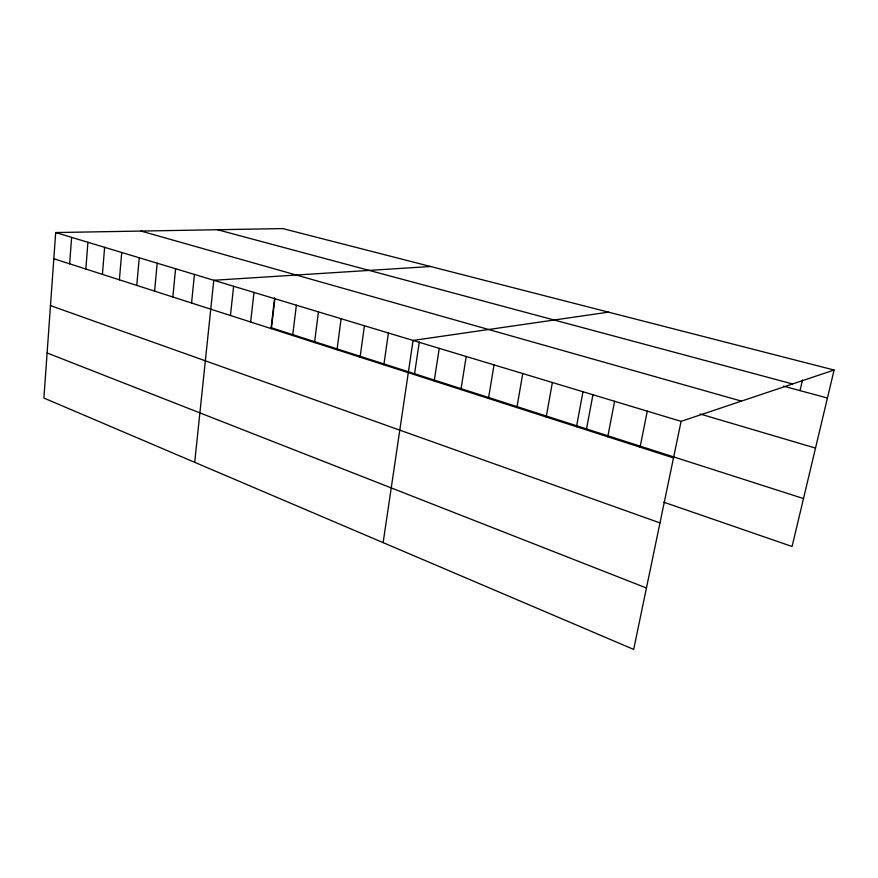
<?xml version="1.0" encoding="UTF-8"?>
<svg xmlns="http://www.w3.org/2000/svg" width="878" height="878" viewBox="0 0 878 878"><rect width="100%" height="100%" fill="white"/><g stroke="black" fill="none" stroke-linecap="round" stroke-linejoin="round"><path stroke-width="1.32" d="M834.1 370.033L282.782 228.587L55.687 232.549L43.9 398.052L633.675 649.413L681.098 421.363L834.1 370.033L792.077 546.5L663.845 502.216M69.647 263.817L71.623 237.356M85.846 269.03L87.932 242.284M102.419 274.353L104.625 247.322M119.397 279.808L121.724 252.491M136.781 285.405L139.24 257.77M154.594 291.123L157.184 263.191M172.856 296.994L175.578 268.745M191.569 303.009L194.444 274.441M194.707 462.322L213.782 280.28L430.582 266.506M230.442 315.509L233.625 286.272M250.636 321.996L253.994 292.418M274.627 297.785L271.104 327.714L803.491 498.561M271.379 328.657L274.902 298.729M292.659 335.506L296.38 305.215M314.533 342.53L318.44 311.877M337.009 349.762L341.114 318.725M360.101 357.181L364.425 325.76M383.862 364.82L388.394 332.992M383.137 542.637L413.066 340.444L608.476 312.151M414.559 373.754L419.278 342.113M434.215 381.008L439.241 348.346M460.928 389.591L466.218 356.49M488.475 398.447L494.04 364.886M516.89 407.579L522.75 373.556M546.204 416.995L552.372 382.501M576.473 426.73L582.981 391.742M586.515 428.925L592.979 394.529M607.752 436.783L614.589 401.29M640.073 447.165L647.284 411.156M800.034 390.622L802.481 380.075M217.514 229.729L792.571 383.96M783.494 386.155L827.427 398.03M140.985 231.057L741.438 401.114M700.04 413.977L815.508 448.087M55.687 232.549L681.098 421.363M53.821 258.736L673.492 457.91M50.485 305.61L659.982 522.904M47.105 352.967L646.438 587.986"/></g></svg>
